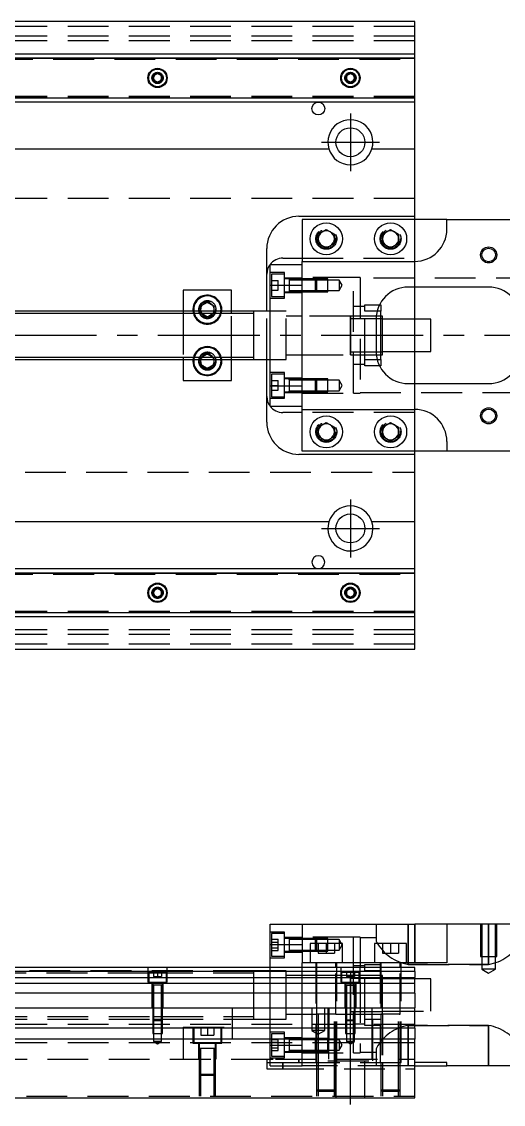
# Model space of a CAD drawing. Extents: x -14 to 651, y -281 to 102.
# Drawn here: x 277.7 to 427.6, y -239 to 97.5 of the extents above; entities that cross this region are included whole.
import ezdxf

# ---------------------------------------------------------------- set-up
doc = ezdxf.new("R2010")
doc.units = 0
doc.linetypes.add('CENTER', pattern=[50.8, 31.75, -6.35, 6.35, -6.35])
doc.linetypes.add('DASHED', pattern=[19.05, 12.7, -6.35])
doc.layers.get('0').update_dxf_attribs({"linetype": 'CONTINUOUS'})
doc.layers.add('CENTER', color=1, linetype='CENTER')

msp = doc.modelspace()

# ---------------------------------------------------------------- linework, layer by layer
at = {"color": 3, "linetype": 'DASHED'}
for p, q in [((400, 96), (0, 96)), ((400, 93), (0, 93)), ((400, 91.5), (0, 91.5)), ((268.5, 86.1), (400, 86.1)), ((268.5, 85.8), (400, 85.8)), ((275, 86.1147), (400, 86.1147)), ((318.5, 80), (318.516134, 80.21941)), ((381.477374, 80.25955), (381.5, 80)), ((400, 74.2), (268.5, 74.2)), ((400, 73.9), (268.5, 73.9)), ((400, 73.8853), (275, 73.8853)), ((400, 42.5), (12.1, 42.5)), ((400, 24), (400, 36)), ((375.477798, 30.364306), (375.5, 30)), ((389.5, 30), (389.520026, 30.346056)), ((365, 24), (400, 24)), ((400, 23), (400, 24)), ((365, 15.652476), (365, 22)), ((400, 15), (400, 23)), ((359.5, 19.55635), (355, 19.55635)), ((355.5, 19.05635), (355.5, 12.05635)), ((359.5, 19.05635), (355.5, 19.05635)), ((355.5, 17.05635), (357.5, 17.05635)), ((357.5, 15.55635), (357.5, 17.05635)), ((359.5, 11.55635), (359.5, 19.55635)), ((365, 17.80635), (359.5, 17.80635)), ((360.9, 17.55635), (359.5, 17.55635)), ((360.9, 17.55635), (360.895, 17.55635)), ((360.9, 17.556354), (360.9, 13.556344)), ((360.9, 17.55635), (360.9, 17.339888)), ((360.905, 17.55635), (360.9, 17.55635)), ((365, 17.55635), (360.9, 17.55635)), ((360.9, 17.339888), (360.9, 13.77281)), ((365, 17.20635), (360.9, 17.20635)), ((381, 18), (365, 18)), ((369.15, 17.55635), (365, 17.55635)), ((369.150006, 17.556344), (365, 17.556344)), ((369.5, 17.20635), (365, 17.20635)), ((369.15, 13.55635), (369.15, 17.55635)), ((369.5, 17.20635), (369.15, 17.55635)), ((373, 17.556344), (369.150006, 17.556344)), ((369.5, 17.20635), (369.5, 13.90635)), ((373, 17.20635), (369.5, 17.20635)), ((373, 13.556354), (373, 17.556344)), ((376.5, 17.20635), (373, 17.20635)), ((376.5, 17.20635), (376.5, 13.90635)), ((377.452628, 15.55635), (376.5, 17.20635)), ((381, -18), (381, 18)), ((383, 18), (381, 18)), ((383, 18), (383, -18)), ((438, 17.75), (383, 17.75)), ((355.5, 15.55635), (357.5, 15.55635)), ((355.5, 14.05635), (357.5, 14.05635)), ((357.5, 14.05635), (357.5, 15.55635)), ((359.5, 13.55635), (360.9, 13.55635)), ((360.895, 13.55635), (360.9, 13.55635)), ((360.9, 13.90635), (365, 13.90635)), ((360.9, 13.77281), (360.9, 13.55635)), ((360.9, 13.55635), (360.905, 13.55635)), ((360.9, 13.55635), (365, 13.55635)), ((365, 13.90635), (369.5, 13.90635)), ((365, 13.556354), (369.15, 13.556354)), ((365, 13.55635), (369.15, 13.55635)), ((369.15, 13.55635), (369.5, 13.90635)), ((369.15, 13.556354), (373, 13.556354)), ((369.5, 13.90635), (373, 13.90635)), ((373, 13.90635), (376.5, 13.90635)), ((376.5, 13.90635), (377.452628, 15.55635)), ((355, 11.55635), (359.5, 11.55635)), ((355.5, 12.05635), (359.5, 12.05635)), ((359.5, 13.30635), (365, 13.30635)), ((328, 7.5), (328, 6.75)), ((328, 6.75), (328, -6.75)), ((333.5, 6.8453), (333.5, 7.5)), ((333.665064, 6.75), (333.5, 6.8453)), ((335.5, 5.690598), (333.665064, 6.75)), ((337.334936, 6.75), (335.5, 5.690598)), ((337.5, 6.8453), (337.334936, 6.75)), ((337.5, 7.5), (337.5, 6.8453)), ((337.983582, 8.286038), (338, 8)), ((343, 6.75), (343, 7.5)), ((343, -6.75), (343, 6.75)), ((350, 7.5), (349.995, 7.5)), ((350.005, 7.5), (350, 7.5)), ((354, -7.5), (354, 7.5)), ((360, 7.5), (355, 7.5)), ((360, -7.5), (360, 7.5)), ((384.5, 9), (381, 9)), ((384.5, 9.5), (389.069714, 9.5)), ((384.5, 7.5), (384.5, 9.5)), ((384.5, -7.5), (384.5, 7.5)), ((388.317542, 7.5), (384.5, 7.5)), ((365, 6), (360, 6)), ((380, 6), (365, 6)), ((380, 6), (379.995, 6)), ((380, -6.000006), (380, 6.000006)), ((380, 6), (380, -6)), ((380.005, 6), (380, 6)), ((381, 6), (380, 6)), ((381, 5.125), (380, 5.125)), ((384.5, 6), (381, 6)), ((384.5, 5.125), (381, 5.125)), ((388.050126, 6), (384.5, 6)), ((388.000782, 5.125), (384.5, 5.125)), ((400, -5), (400, 5)), ((333.665064, -6.75), (335.5, -5.690598)), ((335.5, -5.690598), (337.334936, -6.75)), ((360, -6), (365, -6)), ((365, -6), (380, -6)), ((379.995, -6), (380, -6)), ((380, -5.125), (381, -5.125)), ((380, -6), (380.005, -6)), ((380, -6), (381, -6)), ((381, -5.125), (384.5, -5.125)), ((381, -6), (384.5, -6)), ((384.5, -5.125), (388.000782, -5.125)), ((384.5, -6), (388.050126, -6)), ((328, -6.75), (328, -7.5)), ((333.5, -6.8453), (333.665064, -6.75)), ((333.5, -7.5), (333.5, -6.8453)), ((337.334936, -6.75), (337.5, -6.8453)), ((337.5, -6.8453), (337.5, -7.5)), ((337.983582, -7.713962), (338, -8)), ((343, -7.5), (343, -6.75)), ((349.995, -7.5), (350, -7.5)), ((350, -7.5), (350.005, -7.5)), ((355, -7.5), (360, -7.5)), ((381, -9), (384.5, -9)), ((384.5, -7.5), (388.317542, -7.5)), ((384.5, -9.5), (384.5, -7.5)), ((389.069714, -9.5), (384.5, -9.5)), ((359.5, -11.55635), (355, -11.55635)), ((355.5, -12.05635), (355.5, -19.05635)), ((359.5, -12.05635), (355.5, -12.05635)), ((359.5, -19.55635), (359.5, -11.55635)), ((365, -13.30635), (359.5, -13.30635)), ((355.5, -14.05635), (357.5, -14.05635)), ((355.5, -15.55635), (357.5, -15.55635)), ((357.5, -15.55635), (357.5, -14.05635)), ((357.5, -17.05635), (357.5, -15.55635)), ((360.9, -13.55635), (359.5, -13.55635)), ((360.9, -13.55635), (360.895, -13.55635)), ((360.9, -13.556344), (360.9, -17.556354)), ((360.9, -13.55635), (360.9, -13.77281)), ((360.9, -13.773058), (360.9, -13.55635)), ((365, -13.55635), (360.9, -13.55635)), ((360.905, -13.55635), (360.9, -13.55635)), ((360.9, -13.77281), (360.9, -17.339888)), ((365, -13.90635), (360.9, -13.90635)), ((369.15, -13.55635), (365, -13.55635)), ((369.15, -13.556352), (365, -13.556354)), ((369.5, -13.90635), (365, -13.90635)), ((365, -22), (365, -15.652476)), ((369.15, -17.55635), (369.15, -13.55635)), ((369.5, -13.90635), (369.15, -13.55635)), ((373, -13.556354), (369.15, -13.556352)), ((369.5, -13.90635), (369.5, -17.20635)), ((373, -13.90635), (369.5, -13.90635)), ((373, -17.556344), (373, -13.556354)), ((376.5, -13.90635), (373, -13.90635)), ((376.5, -13.90635), (376.5, -17.20635)), ((377.452628, -15.55635), (376.5, -13.90635)), ((376.5, -17.20635), (377.452628, -15.55635)), ((400, -23), (400, -15)), ((355, -19.55635), (359.5, -19.55635)), ((355.5, -17.05635), (357.5, -17.05635)), ((355.5, -19.05635), (359.5, -19.05635)), ((359.5, -17.55635), (360.9, -17.55635)), ((359.5, -17.80635), (365, -17.80635)), ((360.895, -17.55635), (360.9, -17.55635)), ((360.9, -17.20635), (365, -17.20635)), ((360.9, -17.55635), (360.9, -17.339682)), ((360.9, -17.339888), (360.9, -17.55635)), ((360.9, -17.55635), (365, -17.55635)), ((360.9, -17.55635), (360.905, -17.55635)), ((365, -17.20635), (369.5, -17.20635)), ((365, -17.556344), (369.15, -17.556346)), ((365, -17.55635), (369.15, -17.55635)), ((365, -18), (381, -18)), ((369.15, -17.55635), (369.5, -17.20635)), ((369.15, -17.556346), (373, -17.556344)), ((369.5, -17.20635), (373, -17.20635)), ((373, -17.20635), (376.5, -17.20635)), ((381, -18), (383, -18)), ((383, -17.75), (438, -17.75)), ((400, -24), (400, -23)), ((400, -24), (365, -24)), ((400, -36), (400, -24)), ((369.5, -30), (369.520026, -29.653944)), ((395.477798, -29.635694), (395.5, -30)), ((12.1, -42.5), (400, -42.5)), ((268.5, -73.9), (400, -73.9)), ((275, -73.8853), (400, -73.8853)), ((268.5, -74.2), (400, -74.2)), ((321.477374, -79.74045), (321.5, -80)), ((378.5, -80), (378.516134, -79.78059)), ((400, -85.8), (268.5, -85.8)), ((400, -86.1), (268.5, -86.1)), ((400, -86.1147), (275, -86.1147)), ((400, -91.5), (0, -91.5)), ((400, -93), (0, -93)), ((400, -96), (0, -96)), ((388, -182.99), (388, -187.958778)), ((398, -195.499874), (398, -182.99)), ((398, -182.99), (398, -194.99)), ((400, -182.99), (400, -194.99)), ((420.500006, -182.99), (420.500006, -192.99)), ((420.9, -182.99), (420.9, -192.99)), ((423, -182.99), (423, -195.499874)), ((423, -195.499874), (423, -182.99)), ((425.1, -192.99), (425.1, -182.99)), ((425.499994, -192.99), (425.499994, -182.99)), ((359.5, -185.43365), (355, -185.43365)), ((355.5, -185.93365), (355.5, -189.43365)), ((359.5, -185.93365), (355.5, -185.93365)), ((355.5, -187.7016), (357.5, -187.7016)), ((357.5, -188.567626), (357.5, -187.7016)), ((359.5, -193.43365), (359.5, -185.43365)), ((365, -187.18365), (359.5, -187.18365)), ((360.9, -187.43365), (359.5, -187.43365)), ((360.9, -187.43365), (360.895, -187.43365)), ((360.9, -187.43365), (360.9, -187.650318)), ((360.905, -187.43365), (360.9, -187.43365)), ((365, -187.43365), (360.9, -187.43365)), ((360.9, -187.650318), (360.9, -188.018664)), ((360.9, -188.018664), (360.9, -189.43365)), ((381, -186.99), (365, -186.99)), ((369.15, -187.43365), (365, -187.43365)), ((369.15, -187.433654), (365, -187.433656)), ((369.15, -188.99), (369.15, -187.43365)), ((369.5, -187.78365), (369.15, -187.43365)), ((373, -187.433656), (369.15, -187.433654)), ((369.5, -187.78365), (369.5, -188.99)), ((373, -187.78365), (369.5, -187.78365)), ((373, -188.99), (373, -187.433656)), ((376.5, -187.78365), (373, -187.78365)), ((376.5, -187.78365), (376.5, -191.08365)), ((377.452628, -189.43365), (376.5, -187.78365)), ((381, -194.99), (381, -186.99)), ((383, -186.99), (381, -186.99)), ((383, -186.99), (383, -196.49)), ((388, -187.24), (383, -187.24)), ((388, -187.958778), (388.034792, -188.2257)), ((388.034792, -188.2257), (388.13642, -188.531226)), ((355.5, -188.567626), (357.5, -188.567626)), ((355.5, -189.43365), (355.5, -192.93365)), ((355.5, -190.299676), (357.5, -190.299676)), ((355.5, -191.165702), (357.5, -191.165702)), ((357.5, -190.299676), (357.5, -188.567626)), ((357.5, -191.165702), (357.5, -190.299676)), ((359.5, -191.43365), (360.9, -191.43365)), ((359.5, -191.68365), (365, -191.68365)), ((360.895, -191.43365), (360.9, -191.43365)), ((360.9, -189.43365), (360.9, -190.84871)), ((360.9, -190.84871), (360.9, -191.216942)), ((360.9, -191.216942), (360.9, -191.43365)), ((360.9, -191.43365), (360.905, -191.43365)), ((360.9, -191.43365), (365, -191.43365)), ((365, -191.433646), (367.5, -191.433646)), ((365, -191.43365), (367.5, -191.43365)), ((367.5, -191.433646), (369.15, -191.433648)), ((367.5, -191.43365), (369.15, -191.43365)), ((369.15, -189.43365), (369.15, -188.99)), ((369.15, -191.43365), (369.15, -189.43365)), ((369.15, -191.43365), (369.5, -191.08365)), ((369.15, -191.433648), (373, -191.433646)), ((369.5, -188.99), (369.5, -189.43365)), ((369.5, -189.43365), (369.5, -191.08365)), ((369.5, -191.08365), (373, -191.08365)), ((370, -188.99), (370, -191.99)), ((372.5, -188.99), (372.5, -191.99)), ((373, -191.433646), (373, -188.99)), ((373, -191.08365), (376.5, -191.08365)), ((375, -188.99), (375, -191.99)), ((376.5, -191.08365), (377.452628, -189.43365)), ((390, -188.99), (390, -191.99)), ((392.5, -188.99), (392.5, -191.99)), ((395, -188.99), (395, -191.99)), ((355, -193.43365), (359.5, -193.43365)), ((355.5, -192.93365), (359.5, -192.93365)), ((369.25, -194.99), (369.25, -225.99)), ((369.5, -194.99), (369.5, -196.49)), ((370, -191.99), (372.5, -191.99)), ((372.5, -191.99), (375, -191.99)), ((375.5, -196.49), (375.5, -194.99)), ((375.75, -225.99), (375.75, -194.99)), ((381, -196.49), (381, -194.99)), ((389.25, -194.99), (389.25, -225.99)), ((389.5, -194.99), (389.5, -196.49)), ((390, -191.99), (392.5, -191.99)), ((392.5, -191.99), (395, -191.99)), ((395.5, -196.49), (395.5, -194.99)), ((395.75, -225.99), (395.75, -194.99)), ((398, -194.99), (398, -195.499874)), ((420.500006, -192.99), (425.499994, -192.99)), ((420.9, -192.99), (420.9, -196.99)), ((425.1, -196.99), (425.1, -192.99)), ((350, -197.49), (268.5, -197.49)), ((317.25, -198.24), (268.5, -198.24)), ((317, -196.49), (317, -200.99)), ((322.75, -197.99), (317.25, -197.99)), ((317.25, -197.99), (317.25, -200.99)), ((322.75, -198.24), (317.25, -198.24)), ((318.75, -197.99), (318.75, -199.29)), ((320, -197.99), (320, -199.29)), ((321.25, -197.99), (321.25, -199.29)), ((322.75, -200.99), (322.75, -197.99)), ((350, -198.24), (322.75, -198.24)), ((323, -200.99), (323, -196.49)), ((350, -197.49), (349.995, -197.49)), ((350, -204.789932), (350, -197.489994)), ((350, -197.490668), (350, -197.49)), ((355, -197.49), (350, -197.49)), ((350.005, -197.49), (350, -197.49)), ((350, -198.038872), (350, -197.490668)), ((350, -204.78995), (350, -198.038872)), ((355, -208.99), (355, -196.49)), ((360, -197.49), (355, -197.49)), ((360, -204.99), (360, -197.49)), ((365, -208.99), (365, -196.49)), ((369.5, -196.49), (369.5, -208.99)), ((375.5, -210.995), (375.5, -196.49)), ((377, -196.49), (377, -200.99)), ((382.75, -197.99), (377.25, -197.99)), ((377.25, -197.99), (377.25, -200.99)), ((378.75, -197.99), (378.75, -199.29)), ((380, -197.99), (380, -199.29)), ((384.5, -195.99), (381, -195.99)), ((381, -197.99), (381, -196.49)), ((381, -204.99), (381, -197.99)), ((381.25, -197.99), (381.25, -199.29)), ((382.75, -200.99), (382.75, -197.99)), ((383, -200.99), (383, -196.49)), ((384.5, -195.49), (389.5, -195.49)), ((384.5, -196.49), (384.5, -195.49)), ((384.5, -197.49), (384.5, -196.49)), ((389.5, -197.49), (384.5, -197.49)), ((384.5, -212.49), (384.5, -197.49)), ((389.5, -196.49), (389.5, -210.995)), ((395.5, -210.995), (395.5, -196.49)), ((398, -195.499874), (423, -195.499874)), ((423, -195.499874), (398, -195.499874)), ((425.1, -196.99), (420.9, -196.99)), ((420.9, -196.99), (423, -198.202436)), ((423, -198.202436), (425.1, -196.99)), ((317, -200.99), (323, -200.99)), ((318.25, -200.99), (318.25, -208.99)), ((318.5, -200.99), (318.5, -201.99)), ((318.75, -199.29), (320, -199.29)), ((320, -199.29), (321.25, -199.29)), ((321.5, -201.99), (321.5, -200.99)), ((321.75, -208.99), (321.75, -200.99)), ((365, -198.99), (360, -198.99)), ((369.5, -198.99), (365, -198.99)), ((375.5, -198.99), (369.5, -198.99)), ((377.25, -198.99), (375.5, -198.99)), ((377, -200.99), (383, -200.99)), ((380.005, -198.99), (377.25, -198.99)), ((378.25, -200.99), (378.25, -208.99)), ((378.5, -200.99), (378.5, -201.99)), ((378.75, -199.29), (380, -199.29)), ((381, -198.99), (379.995, -198.99)), ((380, -210.990006), (380, -198.989994)), ((380, -198.99), (380, -204.789946)), ((380, -199.664966), (380, -198.99)), ((380, -199.29), (381.25, -199.29)), ((380, -199.865), (380, -210.115)), ((381, -199.865), (380, -199.865)), ((382.75, -198.99), (381, -198.99)), ((382.75, -199.865), (381, -199.865)), ((381.5, -201.99), (381.5, -200.99)), ((381.75, -208.99), (381.75, -200.99)), ((384.5, -198.99), (382.75, -198.99)), ((384.5, -199.865), (382.75, -199.865)), ((383, -200.99), (383, -222.99)), ((389.5, -198.99), (384.5, -198.99)), ((389.5, -199.865), (384.5, -199.865)), ((390, -198.99), (389.5, -198.99)), ((390, -199.865), (389.5, -199.865)), ((390, -204.99), (390, -198.99)), ((395.5, -199.99), (390, -199.99)), ((400, -199.99), (395.5, -199.99)), ((405, -199.99), (400, -199.99)), ((405, -204.99), (405, -199.99)), ((321.500006, -201.99), (318.499994, -201.99)), ((318.5, -201.985), (318.5, -201.99)), ((318.624678, -201.99), (318.5, -201.99)), ((318.5, -201.99), (318.5, -208.99)), ((318.5, -201.99), (318.5, -201.995)), ((319.998804, -201.99), (318.624678, -201.99)), ((318.75, -201.99), (318.75, -208.99)), ((321.37533, -201.99), (319.998804, -201.99)), ((321.25, -208.99), (321.25, -201.99)), ((321.5, -201.99), (321.37533, -201.99)), ((321.5, -201.99), (321.5, -201.985)), ((321.5, -208.99), (321.5, -201.99)), ((321.5, -201.995), (321.5, -201.99)), ((350, -208.99), (350, -204.789932)), ((350, -205.190038), (350, -204.78995)), ((350, -208.99023), (350, -205.190038)), ((360, -208.99), (360, -204.99)), ((381.500006, -201.99), (378.499994, -201.99)), ((379.998804, -201.99), (378.499994, -201.99)), ((378.5, -201.985), (378.5, -201.99)), ((378.5, -201.99), (378.62467, -201.99)), ((378.624678, -201.99), (378.5, -201.99)), ((378.5, -201.99), (378.5, -201.995)), ((378.5, -201.99), (378.5, -208.99)), ((378.62467, -201.99), (381.375392, -201.99)), ((379.998804, -201.99), (378.624678, -201.99)), ((378.75, -201.99), (378.75, -208.99)), ((381.500006, -201.99), (379.998804, -201.99)), ((381.37533, -201.99), (379.998804, -201.99)), ((380, -204.789946), (380, -210.99)), ((381, -222.99), (381, -204.99)), ((381.25, -208.99), (381.25, -201.99)), ((381.5, -201.99), (381.37533, -201.99)), ((381.375392, -201.99), (381.5, -201.99)), ((381.5, -201.99), (381.5, -201.985)), ((381.5, -201.995), (381.5, -201.99)), ((381.5, -208.99), (381.5, -201.99)), ((390, -210.99), (390, -204.99)), ((405, -209.99), (405, -204.99)), ((266.708204, -211.74), (318.5, -211.74)), ((318.5, -208.99), (318.5, -212.74)), ((318.5, -211.74), (318.75, -211.74)), ((318.500006, -208.99), (318.500006, -212.740006)), ((318.75, -208.99), (318.75, -212.99)), ((318.75, -211.74), (321.25, -211.74)), ((321.25, -212.99), (321.25, -208.99)), ((321.25, -211.74), (321.5, -211.74)), ((321.499994, -212.740006), (321.499994, -208.99)), ((321.5, -212.74), (321.5, -208.99)), ((321.5, -211.74), (343.291796, -211.74)), ((343.291796, -215.29), (343.291796, -208.99)), ((343.291796, -211.74), (350, -211.74)), ((350, -212.490006), (350, -208.99)), ((350, -211.941128), (350, -208.99023)), ((350, -212.49), (350, -211.941128)), ((355, -215.29), (355, -208.99)), ((360, -212.49), (360, -208.99)), ((360, -210.99), (365, -210.99)), ((365, -215.29), (365, -208.99)), ((365, -210.99), (369.39999, -210.99)), ((368, -208.99), (368, -215.99)), ((369.39999, -210.99), (369.5, -210.99)), ((375.500006, -210.99), (369.499994, -210.99)), ((369.5, -208.99), (369.5, -210.99)), ((369.5, -210.985), (369.5, -210.99)), ((369.849602, -210.99), (369.5, -210.99)), ((369.5, -210.99), (369.5, -210.995)), ((369.5, -210.99), (369.5, -215.29)), ((375.15035, -210.99), (369.849602, -210.99)), ((370, -210.99), (370, -215.29)), ((372, -215.99), (372, -208.99)), ((373, -208.99), (373, -225.49)), ((373.291796, -208.99), (373.291796, -215.29)), ((375, -225.99), (375, -210.99)), ((375.5, -210.99), (375.15035, -210.99)), ((375.5, -225.99), (375.5, -210.985)), ((375.500006, -210.99), (375.60001, -210.99)), ((375.60001, -210.99), (380.005, -210.99)), ((378.5, -208.99), (378.5, -212.74)), ((378.500006, -208.99), (378.500006, -212.740006)), ((378.75, -208.99), (378.75, -212.99)), ((379.995, -210.99), (389.39999, -210.99)), ((380, -210.990006), (380, -210.115)), ((380, -210.115), (390, -210.115)), ((380.005, -210.99), (389.5, -210.99)), ((381.25, -212.99), (381.25, -208.99)), ((381.499994, -212.740006), (381.499994, -208.99)), ((381.5, -212.74), (381.5, -208.99)), ((386.708204, -208.99), (386.708204, -215.29)), ((387, -225.49), (387, -208.99)), ((389.39999, -210.99), (389.5, -210.99)), ((389.5, -210.985), (389.5, -225.99)), ((389.5, -210.99), (389.84965, -210.99)), ((389.849602, -210.99), (389.5, -210.99)), ((395.15035, -210.99), (389.849602, -210.99)), ((390, -209.99), (405, -209.99)), ((390, -210.99), (390, -225.99)), ((395, -225.99), (395, -210.99)), ((395.150204, -210.99), (395.5, -210.99)), ((395.5, -210.99), (395.15035, -210.99)), ((395.5, -225.99), (395.5, -210.985)), ((400, -214.14), (0, -214.14)), ((266.708204, -212.49), (318.5, -212.49)), ((318.5, -212.49), (318.75, -212.49)), ((318.5, -212.74), (321.5, -212.74)), ((318.5, -212.74), (318.75, -212.99)), ((318.500006, -212.740006), (318.500006, -215.29)), ((318.500006, -215.29), (318.500006, -216.99)), ((318.75, -212.49), (321.25, -212.49)), ((321.25, -212.99), (318.75, -212.99)), ((318.75, -212.99), (318.75, -216.99)), ((321.25, -212.49), (321.5, -212.49)), ((321.25, -212.99), (321.5, -212.74)), ((321.25, -216.99), (321.25, -212.99)), ((321.499994, -215.29), (321.499994, -212.740006)), ((321.499994, -216.99), (321.499994, -215.29)), ((321.5, -212.49), (343.291796, -212.49)), ((328, -214.99), (328, -215.29)), ((328, -214.99), (343, -214.99)), ((328, -215.29), (328, -218.69)), ((331, -214.99), (331, -219.99)), ((331.25, -214.99), (331.25, -215.29)), ((331.25, -215.29), (331.25, -218.69)), ((333.5, -214.99), (333.5, -217.49)), ((335.5, -214.99), (335.5, -217.49)), ((337.5, -214.99), (337.5, -217.49)), ((339.75, -215.29), (339.75, -214.99)), ((339.75, -218.69), (339.75, -215.29)), ((340, -219.99), (340, -214.99)), ((343.291796, -212.49), (350, -212.49)), ((343.291796, -218.69), (343.291796, -215.29)), ((349.995, -212.49), (350, -212.49)), ((350, -212.49), (355, -212.49)), ((350, -212.49), (350.005, -212.49)), ((355, -212.49), (356.708204, -212.49)), ((355, -218.69), (355, -215.29)), ((356.708204, -212.49), (360, -212.49)), ((365, -218.69), (365, -215.29)), ((369.5, -215.29), (369.5, -218.69)), ((370, -215.29), (370, -218.69)), ((373.291796, -215.29), (373.291796, -218.69)), ((378.5, -212.74), (381.5, -212.74)), ((378.5, -212.74), (378.75, -212.99)), ((378.500006, -212.740006), (378.500006, -215.29)), ((378.500006, -215.29), (378.500006, -216.99)), ((381.25, -212.99), (378.75, -212.99)), ((378.75, -212.99), (378.75, -216.99)), ((381, -213.99), (384.5, -213.99)), ((381.25, -212.99), (381.5, -212.74)), ((381.25, -216.99), (381.25, -212.99)), ((381.499994, -215.29), (381.499994, -212.740006)), ((381.499994, -216.99), (381.499994, -215.29)), ((384.5, -212.49), (389.5, -212.49)), ((384.5, -214.49), (384.5, -212.49)), ((389.5, -214.49), (384.5, -214.49)), ((386.708204, -215.29), (386.708204, -218.69)), ((423, -214.480126), (398, -214.480126)), ((398, -214.480126), (423, -214.480126)), ((398, -226.99), (398, -214.480126)), ((398, -214.480126), (398, -225.99)), ((423, -214.480126), (423, -226.99)), ((423, -226.99), (423, -214.480126)), ((318.500006, -216.99), (321.499994, -216.99)), ((318.75, -216.99), (318.75, -219.49)), ((321.25, -219.49), (321.25, -216.99)), ((328, -218.69), (328, -224.99)), ((331.25, -218.69), (331.25, -219.99)), ((333.5, -217.49), (335.5, -217.49)), ((335.5, -217.49), (337.5, -217.49)), ((339.75, -219.99), (339.75, -218.69)), ((359.5, -216.54635), (355, -216.54635)), ((355, -220.642476), (355, -218.69)), ((355.5, -217.04635), (355.5, -218.69)), ((356.708204, -217.04635), (355.5, -217.04635)), ((355.5, -218.69), (355.5, -220.54635)), ((359.5, -217.04635), (356.708204, -217.04635)), ((359.5, -224.54635), (359.5, -216.54635)), ((365, -218.29635), (359.5, -218.29635)), ((360.9, -218.54635), (359.5, -218.54635)), ((360.9, -218.54635), (360.895, -218.54635)), ((360.9, -218.54635), (360.9, -218.689586)), ((365, -218.54635), (360.9, -218.54635)), ((360.905, -218.54635), (360.9, -218.54635)), ((360.9, -218.689586), (360.9, -218.763016)), ((369.15, -218.54635), (365, -218.54635)), ((369.15, -218.546352), (365, -218.546354)), ((365, -225.99), (365, -218.69)), ((372, -215.99), (368, -215.99)), ((368, -215.99), (370, -217.1447)), ((369.15, -218.69), (369.15, -218.54635)), ((369.29365, -218.69), (369.15, -218.54635)), ((369.5, -218.546354), (369.15, -218.546352)), ((369.15, -220.54635), (369.15, -218.69)), ((369.5, -218.89635), (369.29365, -218.69)), ((370, -218.546354), (369.5, -218.546354)), ((369.5, -218.69), (369.5, -225.99)), ((370, -217.1447), (372, -215.99)), ((373, -218.546354), (370, -218.546354)), ((370, -218.69), (370, -225.99)), ((373, -222.546344), (373, -218.546354)), ((373.291796, -224.99), (373.291796, -218.69)), ((378.500006, -216.99), (381.499994, -216.99)), ((378.75, -216.99), (378.75, -219.49)), ((381.25, -219.49), (381.25, -216.99)), ((386.708204, -218.69), (386.708204, -224.99)), ((400, -219.84), (0, -219.84)), ((321.25, -219.49), (318.75, -219.49)), ((318.75, -219.49), (320, -220.211688)), ((320, -220.211688), (321.25, -219.49)), ((331, -219.99), (340, -219.99)), ((332.75, -219.99), (332.75, -224.99)), ((338.000006, -221.59), (332.999994, -221.59)), ((333, -219.99), (333, -221.595)), ((333, -221.585), (333, -224.99)), ((333, -221.59), (333.257448, -221.59)), ((333.257468, -221.59), (333, -221.59)), ((337.742552, -221.59), (333.257468, -221.59)), ((333.4, -221.59), (333.4, -224.99)), ((337.6, -224.99), (337.6, -221.59)), ((338, -221.59), (337.742552, -221.59)), ((337.742602, -221.59), (338, -221.59)), ((338, -221.595), (338, -219.99)), ((338, -224.99), (338, -221.585)), ((338.25, -224.99), (338.25, -219.99)), ((355, -226.99), (355, -220.642476)), ((355, -220.642476), (365, -220.642476)), ((355.5, -218.814298), (357.5, -218.814298)), ((355.5, -219.680324), (357.5, -219.680324)), ((355.5, -220.54635), (355.5, -224.04635)), ((355.5, -221.412374), (357.5, -221.412374)), ((357.5, -219.680324), (357.5, -218.814298)), ((357.5, -221.412374), (357.5, -219.680324)), ((357.5, -222.2784), (357.5, -221.412374)), ((360.9, -218.763016), (360.9, -219.131362)), ((365, -218.89635), (360.9, -218.89635)), ((360.9, -219.13136), (360.9, -220.406302)), ((360.9, -219.131362), (360.9, -220.54635)), ((360.9, -220.54635), (360.9, -221.961408)), ((360.9, -220.686396), (360.9, -221.961412)), ((360.9, -221.961408), (360.9, -222.32964)), ((369.5, -218.89635), (365, -218.89635)), ((369.15, -222.54635), (369.15, -220.54635)), ((373, -218.89635), (369.5, -218.89635)), ((376.5, -218.89635), (373, -218.89635)), ((376.5, -218.89635), (376.5, -222.19635)), ((377.452628, -220.54635), (376.5, -218.89635)), ((376.5, -222.19635), (377.452628, -220.54635)), ((381.25, -219.49), (378.75, -219.49)), ((378.75, -219.49), (380, -220.211688)), ((380, -220.211688), (381.25, -219.49)), ((388.045254, -221.71329), (388, -222.021222)), ((388, -222.021222), (388, -226.99)), ((388.176822, -221.355672), (388.045254, -221.71329)), ((266.708204, -224.99), (343.291796, -224.99)), ((333, -224.99), (333, -229.59)), ((333.000006, -224.99), (333.000002, -229.59)), ((333.4, -224.99), (333.4, -229.99)), ((337.6, -229.99), (337.6, -224.99)), ((337.999998, -229.59), (337.999994, -224.99)), ((338, -229.59), (338, -224.99)), ((343.291796, -224.99), (356.708204, -224.99)), ((354, -224.99), (354, -225.99)), ((355, -224.54635), (359.5, -224.54635)), ((355.5, -222.2784), (357.5, -222.2784)), ((355.5, -224.04635), (359.5, -224.04635)), ((356.708204, -224.99), (400, -224.99)), ((359.5, -222.54635), (360.905, -222.54635)), ((359.5, -222.79635), (365, -222.79635)), ((360.895, -222.54635), (365, -222.546346)), ((360.9, -222.19635), (365, -222.19635)), ((360.9, -222.32964), (360.9, -222.54635)), ((360.9, -222.54635), (360.9, -222.329682)), ((364, -225.99), (364, -224.99)), ((364, -224.99), (364, -225.99)), ((365, -222.19635), (369.5, -222.19635)), ((365, -222.19635), (369.5, -222.19635)), ((365, -222.546344), (369.15, -222.546346)), ((365, -222.546346), (369.15, -222.54635)), ((365, -222.99), (381, -222.99)), ((365, -222.99), (381, -222.99)), ((369.15, -222.54635), (369.5, -222.19635)), ((369.15, -222.546346), (373, -222.546344)), ((369.5, -222.19635), (373, -222.19635)), ((373, -222.19635), (376.5, -222.19635)), ((381, -222.99), (383, -222.99)), ((383, -222.74), (388, -222.74)), ((354, -225.99), (364, -225.99)), ((354, -225.99), (354, -227.99)), ((354, -227.99), (359, -227.99)), ((355, -226.99), (365, -226.99)), ((359, -227.99), (359, -225.99)), ((359, -225.99), (359, -227.99)), ((359, -227.99), (400, -227.99)), ((364, -225.99), (400, -225.99)), ((365, -226.99), (365, -225.99)), ((395, -226.99), (365, -226.99)), ((369.5, -225.99), (369.5, -234.49)), ((369.500006, -225.99), (369.500002, -234.49)), ((370, -225.99), (370, -234.99)), ((373, -225.49), (387, -225.49)), ((375, -234.99), (375, -225.99)), ((375.499998, -234.49), (375.499994, -225.99)), ((375.5, -225.49), (375.5, -236.99)), ((375.5, -234.49), (375.5, -225.99)), ((384.5, -236.99), (384.5, -225.49)), ((389.5, -225.99), (389.5, -234.49)), ((389.500006, -225.99), (389.500002, -234.49)), ((390, -225.99), (390, -234.99)), ((395, -234.99), (395, -225.99)), ((395.5, -226.99), (395, -226.99)), ((395.499998, -234.49), (395.499994, -225.99)), ((395.5, -234.49), (395.5, -225.99)), ((400, -226.99), (395.5, -226.99)), ((398, -225.99), (398, -226.99)), ((333, -229.59), (338, -229.59)), ((333, -229.59), (333.4, -229.99)), ((333.000002, -229.59), (333.000006, -236.49)), ((337.6, -229.99), (333.4, -229.99)), ((333.4, -229.99), (333.4, -236.49)), ((337.6, -229.99), (338, -229.59)), ((337.6, -236.49), (337.6, -229.99)), ((337.999994, -236.49), (337.999998, -229.59)), ((369.5, -234.49), (375.5, -234.49)), ((369.5, -234.49), (370, -234.99)), ((369.500002, -234.49), (369.500006, -236.49)), ((375, -234.99), (370, -234.99)), ((370, -234.99), (370, -236.49)), ((375, -234.99), (375.5, -234.49)), ((375, -236.49), (375, -234.99)), ((375.499994, -236.49), (375.499998, -234.49)), ((389.5, -234.49), (395.5, -234.49)), ((389.5, -234.49), (390, -234.99)), ((389.500002, -234.49), (389.500006, -236.49)), ((395, -234.99), (390, -234.99)), ((390, -234.99), (390, -236.49)), ((395, -234.99), (395.5, -234.49)), ((395, -236.49), (395, -234.99)), ((395.499994, -236.49), (395.499998, -234.49)), ((12.499994, -236.49), (400, -236.49))]:
    msp.add_line(p, q, dxfattribs=at)
at = {"color": 7, "linetype": 'CONTINUOUS'}
for p, q in [((400, 97.5), (275, 97.5)), ((400, 87.5), (400, 97.5)), ((275, 87.5), (400, 87.5)), ((400, 86.247728), (400, 87.5)), ((275, 86.247728), (400, 86.247728)), ((400, 73.752272), (400, 86.247728)), ((318.75, 80.721688), (320, 81.443376)), ((320, 81.443376), (321.25, 80.721688)), ((378.75, 80.721688), (380, 81.443376)), ((380, 81.443376), (381.25, 80.721688)), ((318.75, 79.278312), (318.75, 80.721688)), ((320, 78.556624), (318.75, 79.278312)), ((321.25, 79.278312), (320, 78.556624)), ((321.25, 80.721688), (321.25, 79.278312)), ((378.75, 79.278312), (378.75, 80.721688)), ((380, 78.556624), (378.75, 79.278312)), ((381.25, 79.278312), (380, 78.556624)), ((381.25, 80.721688), (381.25, 79.278312)), ((400, 73.752272), (275, 73.752272)), ((400, 72.5), (275, 72.5)), ((400, 72.5), (400, 73.752272)), ((400, 58), (400, 72.5)), ((275, 58), (373.291796, 58)), ((386.708204, 58), (400, 58)), ((400, 37), (400, 58)), ((364, 37), (400, 37)), ((365, 36), (365, 23)), ((410, 36), (365, 36)), ((400, 36), (400, 37)), ((410, 33), (410, 36)), ((410, 36), (433, 36)), ((370, 31.443376), (372.5, 32.886752)), ((370, 28.556624), (370, 31.443376)), ((372.5, 32.886752), (375, 31.443376)), ((375, 31.443376), (375, 28.556624)), ((390, 31.443376), (392.5, 32.886752)), ((390, 28.556624), (390, 31.443376)), ((392.5, 32.886752), (395, 31.443376)), ((395, 31.443376), (395, 28.556624)), ((354, 7.5), (354, 27)), ((372.5, 27.113248), (370, 28.556624)), ((375, 28.556624), (372.5, 27.113248)), ((392.5, 27.113248), (390, 28.556624)), ((395, 28.556624), (392.5, 27.113248)), ((359, 24), (365, 24)), ((355, 22), (365, 22)), ((355, 15.652476), (355, 22)), ((365, 15.652476), (365, 23)), ((365, 23), (400, 23)), ((343, 14), (328, 14)), ((328, 14), (328, 7.5)), ((343, 7.5), (343, 14)), ((355, 15.652476), (365, 15.652476)), ((355, -15.652476), (355, 15.652476)), ((365, -15.652476), (365, 15.652476)), ((365, -15.652476), (365, 15.652476)), ((423, 15), (398, 15)), ((400, 5), (400, 15)), ((333.5, 9.1547), (335.5, 10.309402)), ((335.5, 10.309402), (337.5, 9.1547)), ((350, 7.5), (275, 7.5)), ((333.5, 7.5), (333.5, 9.1547)), ((337.5, 9.1547), (337.5, 7.5)), ((350, -7.500006), (350, 7.500006)), ((355, 7.5), (350, 7.5)), ((389.5, 7.5), (388.317542, 7.5)), ((389.069714, 9.5), (389.5, 9.5)), ((389.5, 9.5), (389.5, 7.5)), ((389.5, -7.5), (389.5, 7.5)), ((388, 5), (388, -5)), ((389.5, 5.125), (388.000782, 5.125)), ((389.5, 6), (388.050126, 6)), ((390, 6), (389.5, 6)), ((390, 5.125), (389.5, 5.125)), ((390, -6), (390, 6)), ((405, 5), (390, 5)), ((405, -5), (405, 5)), ((388.000782, -5.125), (389.5, -5.125)), ((388.050126, -6), (389.5, -6)), ((389.5, -5.125), (390, -5.125)), ((389.5, -6), (390, -6)), ((390, -5), (405, -5)), ((400, -15), (400, -5)), ((275, -7.5), (350, -7.5)), ((328, -7.5), (328, -14)), ((333.5, -9.1547), (333.5, -7.5)), ((335.5, -10.309402), (333.5, -9.1547)), ((337.5, -9.1547), (335.5, -10.309402)), ((337.5, -7.5), (337.5, -9.1547)), ((343, -14), (343, -7.5)), ((350, -7.5), (355, -7.5)), ((354, -27), (354, -7.5)), ((388.317542, -7.5), (389.5, -7.5)), ((389.5, -9.5), (389.069714, -9.5)), ((389.5, -7.5), (389.5, -9.5)), ((328, -14), (343, -14)), ((355, -15.652476), (365, -15.652476)), ((355, -22), (355, -15.652476)), ((360.9, -13.556344), (360.9, -17.556354)), ((365, -23), (365, -15.652476)), ((398, -15), (423, -15)), ((355, -22), (365, -22)), ((365, -23), (400, -23)), ((365, -36), (365, -23)), ((365, -24), (359, -24)), ((370, -28.556624), (372.5, -27.113248)), ((370, -31.443376), (370, -28.556624)), ((372.5, -27.113248), (375, -28.556624)), ((375, -28.556624), (375, -31.443376)), ((390, -28.556624), (392.5, -27.113248)), ((390, -31.443376), (390, -28.556624)), ((392.5, -27.113248), (395, -28.556624)), ((395, -28.556624), (395, -31.443376)), ((372.5, -32.886752), (370, -31.443376)), ((375, -31.443376), (372.5, -32.886752)), ((392.5, -32.886752), (390, -31.443376)), ((395, -31.443376), (392.5, -32.886752)), ((410, -33), (410, -36)), ((400, -37), (364, -37)), ((410, -36), (365, -36)), ((400, -37), (400, -36)), ((400, -58), (400, -37)), ((433, -36), (410, -36)), ((373.291796, -58), (275, -58)), ((400, -58), (386.708204, -58)), ((400, -72.5), (400, -58)), ((275, -72.5), (400, -72.5)), ((275, -73.752272), (400, -73.752272)), ((400, -73.752272), (400, -72.5)), ((400, -86.247728), (400, -73.752272)), ((318.75, -79.278312), (320, -78.556624)), ((318.75, -80.721688), (318.75, -79.278312)), ((320, -81.443376), (318.75, -80.721688)), ((320, -78.556624), (321.25, -79.278312)), ((321.25, -80.721688), (320, -81.443376)), ((321.25, -79.278312), (321.25, -80.721688)), ((378.75, -79.278312), (380, -78.556624)), ((378.75, -80.721688), (378.75, -79.278312)), ((380, -81.443376), (378.75, -80.721688)), ((380, -78.556624), (381.25, -79.278312)), ((381.25, -80.721688), (380, -81.443376)), ((381.25, -79.278312), (381.25, -80.721688)), ((400, -86.247728), (275, -86.247728)), ((400, -87.5), (400, -86.247728)), ((400, -87.5), (275, -87.5)), ((400, -97.5), (400, -87.5)), ((275, -97.5), (400, -97.5)), ((355, -182.99), (365, -182.99)), ((355, -189.337524), (355, -182.99)), ((365, -182.99), (365, -194.99)), ((365, -182.99), (400, -182.99)), ((400, -194.99), (400, -182.99)), ((410, -182.99), (400, -182.99)), ((410, -182.99), (410, -194.99)), ((433, -182.99), (410, -182.99)), ((360.9, -187.433646), (360.9, -188.01866)), ((365, -187.78365), (360.9, -187.78365)), ((360.9, -188.01866), (360.9, -189.293604)), ((369.5, -187.78365), (365, -187.78365)), ((355, -196.49), (355, -189.337524)), ((355, -189.337524), (365, -189.337524)), ((360.9, -189.293604), (360.9, -189.573698)), ((360.9, -189.573698), (360.9, -190.848714)), ((360.9, -190.848714), (360.9, -191.433656)), ((360.9, -191.08365), (365, -191.08365)), ((365, -191.08365), (367.5, -191.08365)), ((377.5, -188.99), (367.5, -188.99)), ((367.5, -188.99), (367.5, -194.99)), ((367.5, -191.08365), (369.5, -191.08365)), ((377.5, -194.99), (377.5, -188.99)), ((397.5, -188.99), (387.5, -188.99)), ((387.5, -188.99), (387.5, -194.99)), ((397.5, -194.99), (397.5, -188.99)), ((365, -196.49), (365, -194.99)), ((410, -194.99), (365, -194.99)), ((400, -196.49), (268.5, -196.49)), ((400, -197.742272), (268.5, -197.742272)), ((400, -197.742272), (400, -196.49)), ((400, -197.742272), (400, -199.51668)), ((268.5, -199.51668), (400, -199.51668)), ((400, -201.413076), (268.5, -201.413076)), ((380, -204.99), (380, -198.989994)), ((400, -201.413076), (400, -199.51668)), ((400, -204.467372), (400, -201.413076)), ((400, -204.467372), (268.5, -204.467372)), ((319.998804, -201.99), (318.499994, -201.99)), ((321.500006, -201.99), (319.998804, -201.99)), ((400, -204.467372), (400, -208.99)), ((0, -208.99), (400, -208.99)), ((395.500006, -210.99), (389.499994, -210.99)), ((400, -215.29), (400, -208.99)), ((400, -215.29), (0, -215.29)), ((400, -215.29), (400, -218.69)), ((400, -218.69), (0, -218.69)), ((360.9, -218.546344), (360.9, -218.69)), ((360.9, -218.69), (360.9, -219.13136)), ((400, -236.99), (400, -218.69)), ((338.000006, -221.59), (332.999994, -221.59)), ((360.9, -220.406302), (360.9, -220.686396)), ((360.9, -221.961412), (360.9, -222.546354)), ((369.5, -218.89635), (365, -218.89635)), ((410, -225.99), (400, -225.99)), ((400, -226.99), (410, -226.99)), ((410, -226.99), (410, -225.99)), ((433, -226.99), (410, -226.99)), ((0, -236.99), (400, -236.99))]:
    msp.add_line(p, q, dxfattribs=at)
at = {"color": 3, "linetype": 'CONTINUOUS'}
for p, q in [((350, 6.75), (275, 6.75)), ((275, -6.75), (350, -6.75))]:
    msp.add_line(p, q, dxfattribs=at)
at = {"color": 7, "linetype": 'CONTINUOUS'}
for centre, radius in [((320, 80), 3), ((320, 80), 2.75), ((380, 80), 3), ((380, 80), 2.75), ((370, 70.5), 2), ((380, 60), 4.5), ((372.5, 30), 5), ((392.5, 30), 5), ((423, 25), 2.1), ((423, -25), 2.1), ((372.5, -30), 5), ((392.5, -30), 5), ((380, -60), 4.5), ((320, -80), 3), ((320, -80), 2.75), ((380, -80), 3), ((380, -80), 2.75)]:
    msp.add_circle(centre, radius, dxfattribs=at)
at = {"color": 3, "linetype": 'DASHED'}
for centre, radius in [((320, 80), 1.75), ((320, 80), 1.5), ((380, 80), 1.75), ((380, 80), 1.5), ((372.5, 30), 3.25), ((372.5, 30), 3), ((392.5, 30), 3.25), ((392.5, 30), 3), ((335.5, 8), 2.5), ((335.5, -8), 2.5), ((372.5, -30), 3.25), ((392.5, -30), 3.25), ((372.5, -30), 3), ((392.5, -30), 3), ((320, -80), 1.75), ((320, -80), 1.5), ((380, -80), 1.75), ((380, -80), 1.5)]:
    msp.add_circle(centre, radius, dxfattribs=at)
at = {"color": 3, "linetype": 'CONTINUOUS'}
for centre in [(423, 25), (423, -25)]:
    msp.add_circle(centre, 2.5, dxfattribs=at)
at = {"color": 7, "linetype": 'CONTINUOUS'}
for centre, radius, start, end in [((320, 80), 1.25, 120, 180), ((320, 80), 1.25, 60, 120), ((320, 80), 1.25, 0, 60), ((380, 80), 1.25, 120, 180), ((380, 80), 1.25, 60, 120), ((380, 80), 1.25, 0, 60), ((320, 80), 1.25, 180, 240), ((320, 80), 1.25, 240, 300), ((320, 80), 1.25, 300, 0), ((380, 80), 1.25, 180, 240), ((380, 80), 1.25, 240, 300), ((380, 80), 1.25, 300, 0), ((380, 60), 7, 343.39845, 196.60155), ((380, 60), 7, 196.60155, 343.39845), ((364, 27), 10, 90, 180), ((372.5, 30), 2.5, 120, 180), ((372.5, 30), 2.5, 60, 120), ((372.5, 30), 2.5, 0, 60), ((392.5, 30), 2.5, 120, 180), ((392.5, 30), 2.5, 60, 120), ((392.5, 30), 2.5, 0, 60), ((400, 33), 10, 270, 0), ((372.5, 30), 2.5, 180, 240), ((372.5, 30), 2.5, 240, 300), ((372.5, 30), 2.5, 300, 0), ((392.5, 30), 2.5, 180, 240), ((392.5, 30), 2.5, 240, 300), ((392.5, 30), 2.5, 300, 0), ((359, 19), 5, 90, 143.130102), ((359, 19), 5, 143.130102, 180), ((398, 5), 10, 90, 180), ((423, 5), 10, 0, 90), ((335.5, 8), 4.5, 0, 186.37937), ((335.5, 8), 4.25, 0, 186.756327), ((335.5, 8), 2.1, 77.75279, 102.24721), ((335.5, 8), 2.1, 162.24721, 180), ((335.5, 8), 2.1, 180, 193.774147), ((335.5, 8), 2.1, 193.774147, 197.75279), ((335.5, 8), 2.1, 137.75279, 162.24721), ((335.5, 8), 2.1, 197.75279, 216.529607), ((335.5, 8), 2.1, 216.529607, 222.24721), ((335.5, 8), 2.1, 102.24721, 137.75279), ((335.5, 8), 2.1, 42.24721, 77.75279), ((335.5, 8), 2.1, 17.75279, 42.24721), ((335.5, 8), 2.1, 317.75279, 323.470393), ((335.5, 8), 2.1, 323.470393, 342.24721), ((335.5, 8), 2.1, 346.225853, 17.75279), ((335.5, 8), 2.1, 342.24721, 346.225853), ((335.5, 8), 4.25, 353.243673, 0), ((335.5, 8), 4.5, 353.62063, 0), ((335.5, 8), 2.1, 222.24721, 257.75279), ((335.5, 8), 2.1, 257.75279, 282.24721), ((335.5, 8), 2.1, 282.24721, 317.75279), ((335.5, -8), 2.1, 137.75279, 143.470393), ((335.5, -8), 2.1, 102.24721, 137.75279), ((335.5, -8), 2.1, 77.75279, 102.24721), ((335.5, -8), 2.1, 42.24721, 77.75279), ((335.5, -8), 2.1, 36.529607, 42.24721), ((398, -5), 10, 180, 270), ((423, -5), 10, 270, 0), ((335.5, -8), 4.5, 173.62063, 0), ((335.5, -8), 4.25, 173.243673, 0), ((335.5, -8), 2.1, 166.225853, 180), ((335.5, -8), 2.1, 180, 197.75279), ((335.5, -8), 2.1, 162.24721, 166.225853), ((335.5, -8), 2.1, 143.470393, 162.24721), ((335.5, -8), 2.1, 197.75279, 222.24721), ((335.5, -8), 2.1, 222.24721, 257.75279), ((335.5, -8), 2.1, 257.75279, 282.24721), ((335.5, -8), 2.1, 282.24721, 317.75279), ((335.5, -8), 2.1, 317.75279, 342.24721), ((335.5, -8), 2.1, 17.75279, 36.529607), ((335.5, -8), 2.1, 13.774147, 17.75279), ((335.5, -8), 2.1, 342.24721, 13.774147), ((335.5, -8), 4.25, 0, 6.756327), ((335.5, -8), 4.5, 0, 6.37937), ((359, -19), 5, 180, 216.869898), ((359, -19), 5, 216.869898, 270), ((400, -33), 10, 0, 90), ((364, -27), 10, 180, 270), ((372.5, -30), 2.5, 120, 180), ((372.5, -30), 2.5, 180, 240), ((372.5, -30), 2.5, 60, 120), ((372.5, -30), 2.5, 0, 60), ((372.5, -30), 2.5, 300, 0), ((392.5, -30), 2.5, 120, 180), ((392.5, -30), 2.5, 180, 240), ((392.5, -30), 2.5, 60, 120), ((392.5, -30), 2.5, 0, 60), ((392.5, -30), 2.5, 300, 0), ((372.5, -30), 2.5, 240, 300), ((392.5, -30), 2.5, 240, 300), ((380, -60), 7, 16.60155, 163.39845), ((380, -60), 7, 163.39845, 16.60155), ((370, -70.5), 2, 90, 270), ((370, -70.5), 2, 270, 90), ((320, -80), 1.25, 120, 180), ((320, -80), 1.25, 180, 240), ((320, -80), 1.25, 60, 120), ((320, -80), 1.25, 0, 60), ((320, -80), 1.25, 300, 0), ((380, -80), 1.25, 120, 180), ((380, -80), 1.25, 180, 240), ((380, -80), 1.25, 60, 120), ((380, -80), 1.25, 0, 60), ((380, -80), 1.25, 300, 0), ((320, -80), 1.25, 240, 300), ((380, -80), 1.25, 240, 300)]:
    msp.add_arc(centre, radius, start, end, dxfattribs=at)
at = {"color": 3, "linetype": 'DASHED'}
for centre, radius, start, end in [((335.5, 8), 2.75, 349.524318, 180), ((335.5, 8), 4.5, 186.37937, 196.12762), ((335.5, 8), 4.5, 196.12762, 343.87238), ((335.5, 8), 4.25, 186.756327, 197.104635), ((335.5, 8), 4.25, 197.104635, 342.895365), ((335.5, 8), 2.75, 180, 190.475682), ((335.5, 8), 2.75, 190.475682, 207.035692), ((335.5, 8), 2.75, 207.035692, 332.964308), ((335.5, 8), 2.75, 332.964308, 349.524318), ((335.5, 8), 4.25, 342.895365, 353.243673), ((335.5, 8), 4.5, 343.87238, 353.62063), ((335.5, -8), 4.5, 16.12762, 163.87238), ((335.5, -8), 4.25, 17.104635, 162.895365), ((335.5, -8), 2.75, 27.035692, 152.964308), ((335.5, -8), 4.5, 163.87238, 173.62063), ((335.5, -8), 4.25, 162.895365, 173.243673), ((335.5, -8), 2.75, 180, 10.475682), ((335.5, -8), 2.75, 169.524318, 180), ((335.5, -8), 2.75, 152.964308, 169.524318), ((335.5, -8), 2.75, 10.475682, 27.035692), ((335.5, -8), 4.25, 6.756327, 17.104635), ((335.5, -8), 4.5, 6.37937, 16.12762), ((400.333832, -181.731627), 13.964648, 209.13802648, 260.37933944), ((420.794189, -181.893383), 13.784128, 279.20837209, 330.77035528), ((400.205811, -228.086617), 13.784128, 99.20837209, 150.77035528), ((420.666168, -228.248373), 13.964648, 29.13802648, 80.37933944)]:
    msp.add_arc(centre, radius, start, end, dxfattribs=at)
at = {"layer": 'CENTER', "color": 1, "linetype": 'CENTER'}
for p, q in [((380, 69), (380, 51)), ((371, 60), (389, 60)), ((453.445, 0), (-13.795, 0)), ((380, -51), (380, -69)), ((371, -60), (389, -60)), ((380, -238.99), (380, -206.99))]:
    msp.add_line(p, q, dxfattribs=at)

doc.saveas('drawing.dxf')
